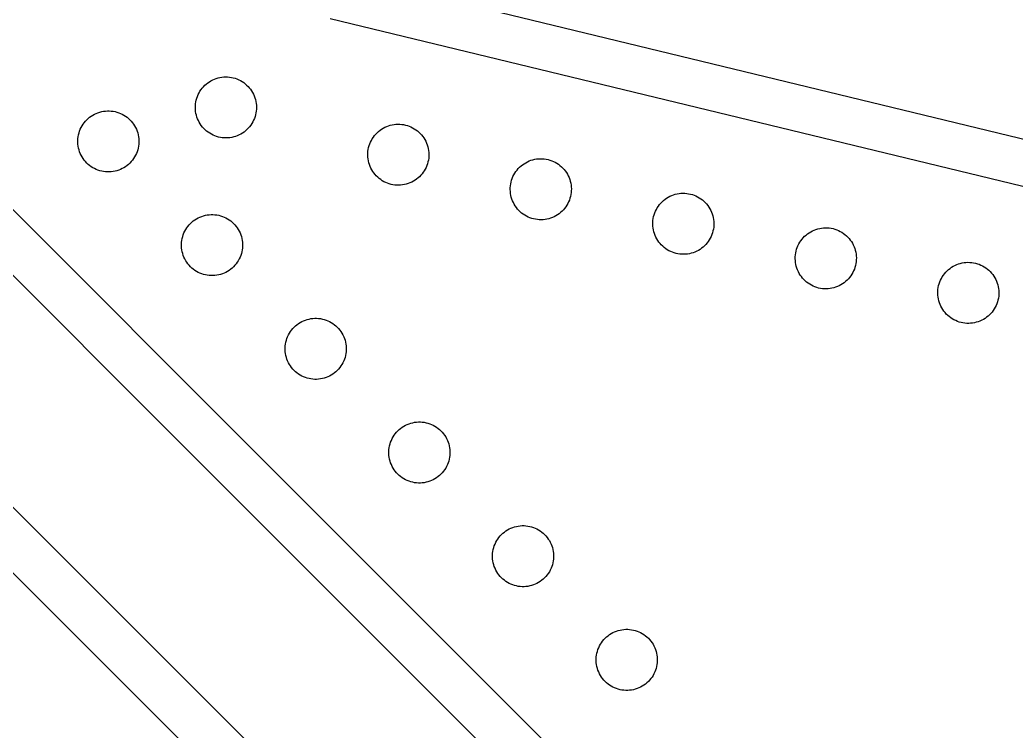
# Model space of a CAD drawing. Extents: x -16500 to 16500, y -16500 to 16500.
# Drawn here: x 3676 to 7753, y -5037 to -2127 of the extents above; entities that cross this region are included whole.
import ezdxf

# ---------------------------------------------------------------- set-up
doc = ezdxf.new("R2010")
doc.units = 0
doc.header["$MEASUREMENT"] = 0
doc.layers.add('Top', color=1, linetype='Continuous')
doc.layers.add('Via', color=100, linetype='Continuous')

msp = doc.modelspace()

# ---------------------------------------------------------------- linework, layer by layer
at = {"layer": 'Top'}
for points in [[(4991.213, -1937.447), (8591.319, -2809.935)], [(8546.568, -2994.589), (4946.462, -2122.102)]]:
    msp.add_lwpolyline(points, dxfattribs=at)
for points in [[(2181.424, -2923.887), (2923.887, -2181.424), (7761.531, -7019.069), (8626.703, -6660.703), (10016.875, -7236.531), (10592.703, -8626.703), (10016.875, -10016.875), (8626.703, -10592.703), (7236.531, -10016.875), (6660.703, -8626.703), (7019.069, -7761.531)], [(2450.125, -2923.887), (6488.412, -6962.174), (6488.412, -6962.174), (6999.65, -7473.412), (7473.412, -6999.65), (6962.174, -6488.412), (6962.174, -6488.412), (2923.887, -2450.125)]]:
    msp.add_lwpolyline(points, close=True, dxfattribs=at)
at = {"layer": 'Via'}
for points in [[(4520.173, -2609.858), (4512.322, -2609.666), (4504.499, -2608.982), (4496.735, -2607.808), (4489.06, -2606.148), (4481.504, -2604.01), (4474.097, -2601.401), (4466.869, -2598.333), (4459.847, -2594.817), (4453.06, -2590.866), (4446.535, -2586.498), (4440.297, -2581.728), (4434.37, -2576.576), (4428.779, -2571.062), (4423.545, -2565.208), (4418.689, -2559.037), (4414.23, -2552.573), (4410.186, -2545.842), (4406.572, -2538.87), (4403.403, -2531.685), (4400.692, -2524.316), (4398.449, -2516.79), (4396.682, -2509.139), (4395.4, -2501.391), (4394.606, -2493.579), (4394.305, -2485.732), (4394.497, -2477.882), (4395.182, -2470.059), (4396.356, -2462.294), (4398.016, -2454.619), (4400.154, -2447.063), (4402.762, -2439.656), (4405.831, -2432.428), (4409.347, -2425.407), (4413.297, -2418.62), (4417.666, -2412.094), (4422.435, -2405.856), (4427.587, -2399.93), (4433.101, -2394.339), (4438.955, -2389.105), (4445.127, -2384.248), (4451.59, -2379.789), (4458.322, -2375.745), (4465.293, -2372.131), (4472.478, -2368.963), (4479.848, -2366.251), (4487.374, -2364.008), (4495.025, -2362.242), (4502.772, -2360.959), (4510.585, -2360.166), (4518.432, -2359.865), (4526.282, -2360.057), (4534.105, -2360.741), (4541.869, -2361.915), (4549.545, -2363.575), (4557.1, -2365.713), (4564.507, -2368.322), (4571.736, -2371.39), (4578.757, -2374.906), (4585.544, -2378.857), (4592.069, -2383.225), (4598.308, -2387.995), (4604.234, -2393.147), (4609.825, -2398.661), (4615.059, -2404.515), (4619.915, -2410.686), (4624.374, -2417.15), (4628.418, -2423.881), (4632.032, -2430.853), (4635.201, -2438.038), (4637.912, -2445.407), (4640.156, -2452.933), (4641.922, -2460.584), (4643.204, -2468.332), (4643.998, -2476.144), (4644.299, -2483.991), (4644.107, -2491.841), (4643.423, -2499.664), (4642.248, -2507.429), (4640.589, -2515.104), (4638.45, -2522.66), (4635.842, -2530.067), (4632.773, -2537.295), (4629.257, -2544.316), (4625.307, -2551.103), (4620.938, -2557.629), (4616.169, -2563.867), (4611.017, -2569.793), (4605.503, -2575.384), (4599.649, -2580.618), (4593.478, -2585.475), (4587.014, -2589.933), (4580.283, -2593.978), (4573.311, -2597.591), (4566.126, -2600.76), (4558.756, -2603.472), (4551.231, -2605.715), (4543.579, -2607.481), (4535.832, -2608.764), (4528.02, -2609.557)], [(4034.36, -2749.012), (4026.523, -2748.518), (4018.732, -2747.534), (4011.019, -2746.063), (4003.413, -2744.11), (3995.945, -2741.683), (3988.643, -2738.793), (3981.538, -2735.449), (3974.657, -2731.666), (3968.026, -2727.458), (3961.673, -2722.843), (3955.623, -2717.837), (3949.898, -2712.462), (3944.523, -2706.737), (3939.517, -2700.687), (3934.902, -2694.334), (3930.694, -2687.703), (3926.911, -2680.822), (3923.567, -2673.717), (3920.677, -2666.415), (3918.25, -2658.947), (3916.297, -2651.341), (3914.826, -2643.628), (3913.842, -2635.837), (3913.348, -2628), (3913.348, -2620.147), (3913.842, -2612.31), (3914.826, -2604.519), (3916.297, -2596.805), (3918.25, -2589.199), (3920.677, -2581.731), (3923.567, -2574.43), (3926.911, -2567.324), (3930.694, -2560.443), (3934.902, -2553.813), (3939.517, -2547.46), (3944.523, -2541.409), (3949.898, -2535.685), (3955.623, -2530.309), (3961.673, -2525.304), (3968.026, -2520.688), (3974.657, -2516.48), (3981.538, -2512.697), (3988.643, -2509.354), (3995.945, -2506.463), (4003.413, -2504.037), (4011.019, -2502.084), (4018.732, -2500.612), (4026.523, -2499.628), (4034.36, -2499.135), (4042.213, -2499.135), (4050.05, -2499.628), (4057.841, -2500.612), (4065.555, -2502.084), (4073.161, -2504.037), (4080.629, -2506.463), (4087.93, -2509.354), (4095.036, -2512.697), (4101.917, -2516.48), (4108.547, -2520.688), (4114.9, -2525.304), (4120.951, -2530.309), (4126.675, -2535.685), (4132.051, -2541.409), (4137.056, -2547.46), (4141.672, -2553.813), (4145.88, -2560.443), (4149.663, -2567.324), (4153.006, -2574.43), (4155.897, -2581.731), (4158.323, -2589.199), (4160.276, -2596.805), (4161.748, -2604.519), (4162.732, -2612.31), (4163.225, -2620.147), (4163.225, -2628), (4162.732, -2635.837), (4161.748, -2643.628), (4160.276, -2651.341), (4158.323, -2658.947), (4155.897, -2666.415), (4153.006, -2673.717), (4149.663, -2680.822), (4145.88, -2687.703), (4141.672, -2694.334), (4137.056, -2700.687), (4132.051, -2706.737), (4126.675, -2712.462), (4120.951, -2717.837), (4114.9, -2722.843), (4108.547, -2727.458), (4101.917, -2731.666), (4095.036, -2735.449), (4087.93, -2738.793), (4080.629, -2741.683), (4073.161, -2744.11), (4065.555, -2746.063), (4057.841, -2747.534), (4050.05, -2748.518), (4042.213, -2749.012)], [(5226.578, -2803.316), (5218.726, -2803.176), (5210.899, -2802.543), (5203.127, -2801.42), (5195.441, -2799.811), (5187.871, -2797.722), (5180.447, -2795.163), (5173.199, -2792.142), (5166.154, -2788.672), (5159.342, -2784.767), (5152.788, -2780.442), (5146.518, -2775.713), (5140.558, -2770.601), (5134.93, -2765.124), (5129.658, -2759.304), (5124.761, -2753.165), (5120.26, -2746.731), (5116.171, -2740.027), (5112.511, -2733.079), (5109.295, -2725.915), (5106.535, -2718.563), (5104.243, -2711.053), (5102.426, -2703.413), (5101.092, -2695.674), (5100.247, -2687.867), (5099.894, -2680.023), (5100.034, -2672.171), (5100.667, -2664.344), (5101.79, -2656.572), (5103.399, -2648.886), (5105.488, -2641.316), (5108.047, -2633.892), (5111.068, -2626.644), (5114.538, -2619.599), (5118.443, -2612.787), (5122.769, -2606.232), (5127.497, -2599.963), (5132.61, -2594.003), (5138.087, -2588.375), (5143.906, -2583.103), (5150.045, -2578.206), (5156.479, -2573.705), (5163.184, -2569.616), (5170.131, -2565.956), (5177.295, -2562.74), (5184.647, -2559.98), (5192.158, -2557.687), (5199.797, -2555.871), (5207.536, -2554.537), (5215.343, -2553.692), (5223.188, -2553.339), (5231.039, -2553.479), (5238.866, -2554.112), (5246.638, -2555.235), (5254.324, -2556.844), (5261.894, -2558.933), (5269.318, -2561.492), (5276.566, -2564.513), (5283.611, -2567.983), (5290.424, -2571.888), (5296.978, -2576.213), (5303.247, -2580.942), (5309.208, -2586.054), (5314.835, -2591.531), (5320.108, -2597.351), (5325.004, -2603.49), (5329.506, -2609.924), (5333.594, -2616.628), (5337.254, -2623.576), (5340.47, -2630.74), (5343.23, -2638.092), (5345.523, -2645.602), (5347.34, -2653.242), (5348.673, -2660.981), (5349.518, -2668.788), (5349.871, -2676.632), (5349.731, -2684.484), (5349.098, -2692.311), (5347.975, -2700.083), (5346.366, -2707.769), (5344.278, -2715.339), (5341.718, -2722.763), (5338.697, -2730.011), (5335.228, -2737.056), (5331.322, -2743.869), (5326.997, -2750.423), (5322.269, -2756.692), (5317.156, -2762.652), (5311.679, -2768.28), (5305.86, -2773.552), (5299.721, -2778.449), (5293.286, -2782.951), (5286.582, -2787.039), (5279.634, -2790.699), (5272.47, -2793.915), (5265.118, -2796.675), (5257.608, -2798.968), (5249.968, -2800.785), (5242.23, -2802.118), (5234.423, -2802.963)], [(5809.698, -2944.636), (5801.846, -2944.496), (5794.019, -2943.863), (5786.247, -2942.74), (5778.561, -2941.131), (5770.991, -2939.042), (5763.567, -2936.483), (5756.319, -2933.462), (5749.274, -2929.992), (5742.462, -2926.087), (5735.908, -2921.762), (5729.638, -2917.033), (5723.678, -2911.921), (5718.05, -2906.444), (5712.778, -2900.624), (5707.881, -2894.485), (5703.38, -2888.051), (5699.291, -2881.347), (5695.631, -2874.399), (5692.415, -2867.235), (5689.655, -2859.883), (5687.363, -2852.373), (5685.546, -2844.733), (5684.212, -2836.994), (5683.367, -2829.187), (5683.014, -2821.343), (5683.154, -2813.491), (5683.787, -2805.664), (5684.91, -2797.892), (5686.519, -2790.206), (5688.608, -2782.636), (5691.167, -2775.212), (5694.188, -2767.964), (5697.658, -2760.919), (5701.563, -2754.107), (5705.889, -2747.552), (5710.617, -2741.283), (5715.73, -2735.323), (5721.207, -2729.695), (5727.026, -2724.423), (5733.165, -2719.526), (5739.599, -2715.025), (5746.304, -2710.936), (5753.251, -2707.276), (5760.415, -2704.06), (5767.767, -2701.3), (5775.278, -2699.007), (5782.917, -2697.191), (5790.656, -2695.857), (5798.463, -2695.012), (5806.308, -2694.659), (5814.159, -2694.799), (5821.986, -2695.432), (5829.758, -2696.555), (5837.444, -2698.164), (5845.014, -2700.253), (5852.438, -2702.812), (5859.686, -2705.833), (5866.731, -2709.303), (5873.544, -2713.208), (5880.098, -2717.533), (5886.367, -2722.262), (5892.328, -2727.374), (5897.955, -2732.851), (5903.228, -2738.671), (5908.124, -2744.81), (5912.626, -2751.244), (5916.714, -2757.948), (5920.374, -2764.896), (5923.59, -2772.06), (5926.35, -2779.412), (5928.643, -2786.922), (5930.46, -2794.562), (5931.793, -2802.301), (5932.638, -2810.108), (5932.991, -2817.952), (5932.851, -2825.804), (5932.218, -2833.631), (5931.095, -2841.403), (5929.486, -2849.089), (5927.398, -2856.659), (5924.838, -2864.083), (5921.817, -2871.331), (5918.348, -2878.376), (5914.442, -2885.189), (5910.117, -2891.743), (5905.389, -2898.012), (5900.276, -2903.972), (5894.799, -2909.6), (5888.98, -2914.872), (5882.841, -2919.769), (5876.406, -2924.271), (5869.702, -2928.359), (5862.754, -2932.019), (5855.59, -2935.235), (5848.238, -2937.995), (5840.728, -2940.288), (5833.088, -2942.105), (5825.35, -2943.438), (5817.543, -2944.283)], [(6392.818, -3085.955), (6384.966, -3085.815), (6377.139, -3085.182), (6369.367, -3084.059), (6361.681, -3082.45), (6354.111, -3080.361), (6346.687, -3077.802), (6339.439, -3074.781), (6332.394, -3071.311), (6325.582, -3067.406), (6319.028, -3063.081), (6312.758, -3058.352), (6306.798, -3053.24), (6301.17, -3047.763), (6295.898, -3041.943), (6291.001, -3035.804), (6286.5, -3029.37), (6282.411, -3022.666), (6278.751, -3015.718), (6275.535, -3008.554), (6272.775, -3001.202), (6270.483, -2993.692), (6268.666, -2986.052), (6267.332, -2978.313), (6266.487, -2970.506), (6266.134, -2962.662), (6266.274, -2954.81), (6266.907, -2946.983), (6268.03, -2939.211), (6269.639, -2931.525), (6271.728, -2923.955), (6274.287, -2916.531), (6277.308, -2909.283), (6280.778, -2902.238), (6284.683, -2895.426), (6289.009, -2888.871), (6293.737, -2882.602), (6298.85, -2876.642), (6304.327, -2871.014), (6310.146, -2865.742), (6316.285, -2860.845), (6322.719, -2856.344), (6329.424, -2852.255), (6336.371, -2848.595), (6343.535, -2845.379), (6350.887, -2842.619), (6358.398, -2840.326), (6366.037, -2838.51), (6373.776, -2837.176), (6381.583, -2836.331), (6389.428, -2835.978), (6397.279, -2836.118), (6405.106, -2836.751), (6412.878, -2837.874), (6420.564, -2839.483), (6428.134, -2841.572), (6435.558, -2844.131), (6442.806, -2847.152), (6449.851, -2850.622), (6456.664, -2854.527), (6463.218, -2858.852), (6469.487, -2863.581), (6475.448, -2868.693), (6481.075, -2874.17), (6486.348, -2879.99), (6491.244, -2886.129), (6495.746, -2892.563), (6499.834, -2899.267), (6503.494, -2906.215), (6506.71, -2913.379), (6509.47, -2920.731), (6511.763, -2928.241), (6513.58, -2935.881), (6514.913, -2943.62), (6515.758, -2951.427), (6516.111, -2959.271), (6515.971, -2967.123), (6515.338, -2974.95), (6514.215, -2982.722), (6512.606, -2990.408), (6510.518, -2997.978), (6507.958, -3005.402), (6504.937, -3012.65), (6501.468, -3019.695), (6497.562, -3026.508), (6493.237, -3033.062), (6488.509, -3039.331), (6483.396, -3045.291), (6477.919, -3050.919), (6472.1, -3056.191), (6465.961, -3061.088), (6459.526, -3065.59), (6452.822, -3069.678), (6445.874, -3073.338), (6438.71, -3076.554), (6431.358, -3079.314), (6423.848, -3081.607), (6416.208, -3083.424), (6408.47, -3084.757), (6400.663, -3085.602)], [(4458.625, -3173.277), (4450.788, -3172.783), (4442.997, -3171.799), (4435.284, -3170.328), (4427.678, -3168.375), (4420.21, -3165.948), (4412.908, -3163.058), (4405.803, -3159.714), (4398.922, -3155.931), (4392.291, -3151.723), (4385.938, -3147.108), (4379.888, -3142.102), (4374.163, -3136.727), (4368.788, -3131.002), (4363.782, -3124.952), (4359.167, -3118.599), (4354.959, -3111.968), (4351.176, -3105.087), (4347.832, -3097.982), (4344.942, -3090.68), (4342.515, -3083.212), (4340.562, -3075.606), (4339.091, -3067.893), (4338.107, -3060.102), (4337.613, -3052.265), (4337.613, -3044.412), (4338.107, -3036.575), (4339.091, -3028.784), (4340.562, -3021.07), (4342.515, -3013.464), (4344.942, -3005.996), (4347.832, -2998.695), (4351.176, -2991.589), (4354.959, -2984.708), (4359.167, -2978.078), (4363.782, -2971.725), (4368.788, -2965.674), (4374.163, -2959.95), (4379.888, -2954.574), (4385.938, -2949.569), (4392.291, -2944.953), (4398.922, -2940.745), (4405.803, -2936.962), (4412.908, -2933.619), (4420.21, -2930.728), (4427.678, -2928.302), (4435.284, -2926.349), (4442.997, -2924.877), (4450.788, -2923.893), (4458.625, -2923.4), (4466.478, -2923.4), (4474.315, -2923.893), (4482.106, -2924.877), (4489.82, -2926.349), (4497.426, -2928.302), (4504.894, -2930.728), (4512.195, -2933.619), (4519.301, -2936.962), (4526.182, -2940.745), (4532.812, -2944.953), (4539.165, -2949.569), (4545.216, -2954.574), (4550.94, -2959.95), (4556.316, -2965.674), (4561.321, -2971.725), (4565.937, -2978.078), (4570.145, -2984.708), (4573.928, -2991.589), (4577.271, -2998.695), (4580.162, -3005.996), (4582.588, -3013.464), (4584.541, -3021.07), (4586.013, -3028.784), (4586.997, -3036.575), (4587.49, -3044.412), (4587.49, -3052.265), (4586.997, -3060.102), (4586.013, -3067.893), (4584.541, -3075.606), (4582.588, -3083.212), (4580.162, -3090.68), (4577.271, -3097.982), (4573.928, -3105.087), (4570.145, -3111.968), (4565.937, -3118.599), (4561.321, -3124.952), (4556.316, -3131.002), (4550.94, -3136.727), (4545.216, -3142.102), (4539.165, -3147.108), (4532.812, -3151.723), (4526.182, -3155.931), (4519.301, -3159.714), (4512.195, -3163.058), (4504.894, -3165.948), (4497.426, -3168.375), (4489.82, -3170.328), (4482.106, -3171.799), (4474.315, -3172.783), (4466.478, -3173.277)], [(6975.938, -3227.274), (6968.086, -3227.134), (6960.259, -3226.501), (6952.487, -3225.378), (6944.801, -3223.769), (6937.231, -3221.68), (6929.807, -3219.121), (6922.559, -3216.1), (6915.514, -3212.63), (6908.702, -3208.725), (6902.148, -3204.4), (6895.878, -3199.671), (6889.918, -3194.559), (6884.29, -3189.082), (6879.018, -3183.262), (6874.121, -3177.123), (6869.62, -3170.689), (6865.531, -3163.985), (6861.871, -3157.037), (6858.655, -3149.873), (6855.895, -3142.521), (6853.603, -3135.011), (6851.786, -3127.371), (6850.452, -3119.632), (6849.607, -3111.825), (6849.254, -3103.981), (6849.394, -3096.129), (6850.027, -3088.302), (6851.15, -3080.53), (6852.759, -3072.844), (6854.848, -3065.274), (6857.407, -3057.85), (6860.428, -3050.602), (6863.898, -3043.557), (6867.803, -3036.745), (6872.129, -3030.19), (6876.857, -3023.921), (6881.97, -3017.961), (6887.447, -3012.333), (6893.266, -3007.061), (6899.405, -3002.164), (6905.839, -2997.663), (6912.544, -2993.574), (6919.491, -2989.914), (6926.655, -2986.698), (6934.007, -2983.938), (6941.518, -2981.645), (6949.157, -2979.829), (6956.896, -2978.495), (6964.703, -2977.65), (6972.548, -2977.297), (6980.399, -2977.437), (6988.226, -2978.07), (6995.998, -2979.193), (7003.684, -2980.802), (7011.254, -2982.891), (7018.678, -2985.45), (7025.926, -2988.471), (7032.971, -2991.941), (7039.784, -2995.846), (7046.338, -3000.171), (7052.607, -3004.9), (7058.568, -3010.012), (7064.195, -3015.489), (7069.468, -3021.309), (7074.364, -3027.448), (7078.866, -3033.882), (7082.954, -3040.586), (7086.614, -3047.534), (7089.83, -3054.698), (7092.59, -3062.05), (7094.883, -3069.56), (7096.7, -3077.2), (7098.033, -3084.939), (7098.878, -3092.746), (7099.231, -3100.59), (7099.091, -3108.442), (7098.458, -3116.269), (7097.335, -3124.041), (7095.726, -3131.727), (7093.638, -3139.297), (7091.078, -3146.721), (7088.057, -3153.969), (7084.588, -3161.014), (7080.682, -3167.827), (7076.357, -3174.381), (7071.629, -3180.65), (7066.516, -3186.61), (7061.039, -3192.238), (7055.22, -3197.51), (7049.081, -3202.407), (7042.646, -3206.909), (7035.942, -3210.997), (7028.994, -3214.657), (7021.83, -3217.873), (7014.478, -3220.633), (7006.968, -3222.926), (6999.328, -3224.743), (6991.59, -3226.076), (6983.783, -3226.921)], [(7559.058, -3368.594), (7551.206, -3368.454), (7543.379, -3367.821), (7535.607, -3366.698), (7527.921, -3365.089), (7520.351, -3363), (7512.927, -3360.441), (7505.679, -3357.42), (7498.634, -3353.95), (7491.822, -3350.045), (7485.268, -3345.72), (7478.998, -3340.991), (7473.038, -3335.879), (7467.41, -3330.402), (7462.138, -3324.582), (7457.241, -3318.443), (7452.74, -3312.009), (7448.651, -3305.305), (7444.991, -3298.357), (7441.775, -3291.193), (7439.015, -3283.841), (7436.723, -3276.331), (7434.906, -3268.691), (7433.572, -3260.952), (7432.727, -3253.145), (7432.374, -3245.301), (7432.514, -3237.449), (7433.147, -3229.622), (7434.27, -3221.85), (7435.879, -3214.164), (7437.968, -3206.594), (7440.527, -3199.17), (7443.548, -3191.922), (7447.018, -3184.877), (7450.923, -3178.065), (7455.249, -3171.51), (7459.977, -3165.241), (7465.09, -3159.281), (7470.567, -3153.653), (7476.386, -3148.381), (7482.525, -3143.484), (7488.959, -3138.983), (7495.664, -3134.894), (7502.611, -3131.234), (7509.775, -3128.018), (7517.127, -3125.258), (7524.638, -3122.965), (7532.277, -3121.149), (7540.016, -3119.815), (7547.823, -3118.97), (7555.668, -3118.617), (7563.519, -3118.757), (7571.346, -3119.39), (7579.118, -3120.513), (7586.804, -3122.122), (7594.374, -3124.211), (7601.798, -3126.77), (7609.046, -3129.791), (7616.091, -3133.261), (7622.904, -3137.166), (7629.458, -3141.491), (7635.727, -3146.22), (7641.688, -3151.332), (7647.315, -3156.809), (7652.588, -3162.629), (7657.484, -3168.768), (7661.986, -3175.202), (7666.074, -3181.906), (7669.734, -3188.854), (7672.95, -3196.018), (7675.71, -3203.37), (7678.003, -3210.88), (7679.82, -3218.52), (7681.153, -3226.259), (7681.998, -3234.066), (7682.351, -3241.91), (7682.211, -3249.762), (7681.578, -3257.589), (7680.455, -3265.361), (7678.846, -3273.047), (7676.758, -3280.617), (7674.198, -3288.041), (7671.177, -3295.289), (7667.708, -3302.334), (7663.802, -3309.147), (7659.477, -3315.701), (7654.749, -3321.97), (7649.636, -3327.93), (7644.159, -3333.558), (7638.34, -3338.83), (7632.201, -3343.727), (7625.766, -3348.229), (7619.062, -3352.317), (7612.114, -3355.977), (7604.95, -3359.193), (7597.598, -3361.953), (7590.088, -3364.246), (7582.448, -3366.063), (7574.71, -3367.396), (7566.903, -3368.241)], [(4882.889, -3597.541), (4875.052, -3597.047), (4867.261, -3596.063), (4859.548, -3594.592), (4851.942, -3592.639), (4844.474, -3590.212), (4837.172, -3587.322), (4830.067, -3583.978), (4823.186, -3580.195), (4816.555, -3575.987), (4810.202, -3571.372), (4804.152, -3566.366), (4798.427, -3560.991), (4793.052, -3555.266), (4788.046, -3549.216), (4783.431, -3542.863), (4779.223, -3536.232), (4775.44, -3529.351), (4772.096, -3522.246), (4769.206, -3514.944), (4766.779, -3507.476), (4764.826, -3499.87), (4763.355, -3492.157), (4762.371, -3484.366), (4761.877, -3476.529), (4761.877, -3468.676), (4762.371, -3460.839), (4763.355, -3453.048), (4764.826, -3445.334), (4766.779, -3437.728), (4769.206, -3430.26), (4772.096, -3422.959), (4775.44, -3415.853), (4779.223, -3408.972), (4783.431, -3402.342), (4788.046, -3395.989), (4793.052, -3389.938), (4798.427, -3384.214), (4804.152, -3378.838), (4810.202, -3373.833), (4816.555, -3369.217), (4823.186, -3365.009), (4830.067, -3361.226), (4837.172, -3357.883), (4844.474, -3354.992), (4851.942, -3352.566), (4859.548, -3350.613), (4867.261, -3349.141), (4875.052, -3348.157), (4882.889, -3347.664), (4890.742, -3347.664), (4898.579, -3348.157), (4906.37, -3349.141), (4914.084, -3350.613), (4921.69, -3352.566), (4929.158, -3354.992), (4936.459, -3357.883), (4943.565, -3361.226), (4950.446, -3365.009), (4957.076, -3369.217), (4963.429, -3373.833), (4969.48, -3378.838), (4975.204, -3384.214), (4980.58, -3389.938), (4985.585, -3395.989), (4990.201, -3402.342), (4994.409, -3408.972), (4998.192, -3415.853), (5001.535, -3422.959), (5004.426, -3430.26), (5006.852, -3437.728), (5008.805, -3445.334), (5010.277, -3453.048), (5011.261, -3460.839), (5011.754, -3468.676), (5011.754, -3476.529), (5011.261, -3484.366), (5010.277, -3492.157), (5008.805, -3499.87), (5006.852, -3507.476), (5004.426, -3514.944), (5001.535, -3522.246), (4998.192, -3529.351), (4994.409, -3536.232), (4990.201, -3542.863), (4985.585, -3549.216), (4980.58, -3555.266), (4975.204, -3560.991), (4969.48, -3566.366), (4963.429, -3571.372), (4957.076, -3575.987), (4950.446, -3580.195), (4943.565, -3583.978), (4936.459, -3587.322), (4929.158, -3590.212), (4921.69, -3592.639), (4914.084, -3594.592), (4906.37, -3596.063), (4898.579, -3597.047), (4890.742, -3597.541)], [(5307.153, -4021.805), (5299.316, -4021.311), (5291.525, -4020.327), (5283.812, -4018.856), (5276.206, -4016.903), (5268.738, -4014.476), (5261.436, -4011.586), (5254.331, -4008.242), (5247.45, -4004.459), (5240.819, -4000.251), (5234.466, -3995.636), (5228.416, -3990.63), (5222.691, -3985.255), (5217.316, -3979.53), (5212.31, -3973.48), (5207.695, -3967.127), (5203.487, -3960.496), (5199.704, -3953.615), (5196.36, -3946.51), (5193.47, -3939.208), (5191.043, -3931.74), (5189.09, -3924.134), (5187.619, -3916.421), (5186.635, -3908.63), (5186.141, -3900.793), (5186.141, -3892.94), (5186.635, -3885.103), (5187.619, -3877.312), (5189.09, -3869.598), (5191.043, -3861.992), (5193.47, -3854.524), (5196.36, -3847.223), (5199.704, -3840.117), (5203.487, -3833.236), (5207.695, -3826.606), (5212.31, -3820.253), (5217.316, -3814.202), (5222.691, -3808.478), (5228.416, -3803.102), (5234.466, -3798.097), (5240.819, -3793.481), (5247.45, -3789.273), (5254.331, -3785.49), (5261.436, -3782.147), (5268.738, -3779.256), (5276.206, -3776.83), (5283.812, -3774.877), (5291.525, -3773.405), (5299.316, -3772.421), (5307.153, -3771.928), (5315.006, -3771.928), (5322.843, -3772.421), (5330.634, -3773.405), (5338.348, -3774.877), (5345.954, -3776.83), (5353.422, -3779.256), (5360.723, -3782.147), (5367.829, -3785.49), (5374.71, -3789.273), (5381.34, -3793.481), (5387.693, -3798.097), (5393.744, -3803.102), (5399.468, -3808.478), (5404.844, -3814.202), (5409.849, -3820.253), (5414.465, -3826.606), (5418.673, -3833.236), (5422.456, -3840.117), (5425.799, -3847.223), (5428.69, -3854.524), (5431.116, -3861.992), (5433.069, -3869.598), (5434.541, -3877.312), (5435.525, -3885.103), (5436.018, -3892.94), (5436.018, -3900.793), (5435.525, -3908.63), (5434.541, -3916.421), (5433.069, -3924.134), (5431.116, -3931.74), (5428.69, -3939.208), (5425.799, -3946.51), (5422.456, -3953.615), (5418.673, -3960.496), (5414.465, -3967.127), (5409.849, -3973.48), (5404.844, -3979.53), (5399.468, -3985.255), (5393.744, -3990.63), (5387.693, -3995.636), (5381.34, -4000.251), (5374.71, -4004.459), (5367.829, -4008.242), (5360.723, -4011.586), (5353.422, -4014.476), (5345.954, -4016.903), (5338.348, -4018.856), (5330.634, -4020.327), (5322.843, -4021.311), (5315.006, -4021.805)], [(5731.417, -4446.069), (5723.58, -4445.575), (5715.789, -4444.591), (5708.076, -4443.12), (5700.47, -4441.167), (5693.002, -4438.74), (5685.7, -4435.85), (5678.595, -4432.506), (5671.714, -4428.723), (5665.083, -4424.515), (5658.73, -4419.9), (5652.68, -4414.894), (5646.955, -4409.519), (5641.58, -4403.794), (5636.574, -4397.744), (5631.959, -4391.391), (5627.751, -4384.76), (5623.968, -4377.879), (5620.624, -4370.774), (5617.734, -4363.472), (5615.307, -4356.004), (5613.354, -4348.398), (5611.883, -4340.685), (5610.899, -4332.894), (5610.405, -4325.057), (5610.405, -4317.204), (5610.899, -4309.367), (5611.883, -4301.576), (5613.354, -4293.862), (5615.307, -4286.256), (5617.734, -4278.788), (5620.624, -4271.487), (5623.968, -4264.381), (5627.751, -4257.5), (5631.959, -4250.87), (5636.574, -4244.517), (5641.58, -4238.466), (5646.955, -4232.742), (5652.68, -4227.366), (5658.73, -4222.361), (5665.083, -4217.745), (5671.714, -4213.537), (5678.595, -4209.754), (5685.7, -4206.411), (5693.002, -4203.52), (5700.47, -4201.094), (5708.076, -4199.141), (5715.789, -4197.669), (5723.58, -4196.685), (5731.417, -4196.192), (5739.27, -4196.192), (5747.107, -4196.685), (5754.898, -4197.669), (5762.612, -4199.141), (5770.218, -4201.094), (5777.686, -4203.52), (5784.987, -4206.411), (5792.093, -4209.754), (5798.974, -4213.537), (5805.604, -4217.745), (5811.957, -4222.361), (5818.008, -4227.366), (5823.732, -4232.742), (5829.108, -4238.466), (5834.113, -4244.517), (5838.729, -4250.87), (5842.937, -4257.5), (5846.72, -4264.381), (5850.063, -4271.487), (5852.954, -4278.788), (5855.38, -4286.256), (5857.333, -4293.862), (5858.805, -4301.576), (5859.789, -4309.367), (5860.282, -4317.204), (5860.282, -4325.057), (5859.789, -4332.894), (5858.805, -4340.685), (5857.333, -4348.398), (5855.38, -4356.004), (5852.954, -4363.472), (5850.063, -4370.774), (5846.72, -4377.879), (5842.937, -4384.76), (5838.729, -4391.391), (5834.113, -4397.744), (5829.108, -4403.794), (5823.732, -4409.519), (5818.008, -4414.894), (5811.957, -4419.9), (5805.604, -4424.515), (5798.974, -4428.723), (5792.093, -4432.506), (5784.987, -4435.85), (5777.686, -4438.74), (5770.218, -4441.167), (5762.612, -4443.12), (5754.898, -4444.591), (5747.107, -4445.575), (5739.27, -4446.069)], [(6155.681, -4870.333), (6147.844, -4869.839), (6140.053, -4868.855), (6132.34, -4867.384), (6124.734, -4865.431), (6117.266, -4863.004), (6109.964, -4860.114), (6102.859, -4856.77), (6095.978, -4852.987), (6089.347, -4848.779), (6082.994, -4844.164), (6076.944, -4839.158), (6071.219, -4833.783), (6065.844, -4828.058), (6060.838, -4822.008), (6056.223, -4815.655), (6052.015, -4809.024), (6048.232, -4802.143), (6044.888, -4795.038), (6041.998, -4787.736), (6039.571, -4780.268), (6037.618, -4772.662), (6036.147, -4764.949), (6035.163, -4757.158), (6034.669, -4749.321), (6034.669, -4741.468), (6035.163, -4733.631), (6036.147, -4725.84), (6037.618, -4718.126), (6039.571, -4710.52), (6041.998, -4703.052), (6044.888, -4695.751), (6048.232, -4688.645), (6052.015, -4681.764), (6056.223, -4675.134), (6060.838, -4668.781), (6065.844, -4662.73), (6071.219, -4657.006), (6076.944, -4651.63), (6082.994, -4646.625), (6089.347, -4642.009), (6095.978, -4637.801), (6102.859, -4634.018), (6109.964, -4630.675), (6117.266, -4627.784), (6124.734, -4625.358), (6132.34, -4623.405), (6140.053, -4621.933), (6147.844, -4620.949), (6155.681, -4620.456), (6163.534, -4620.456), (6171.371, -4620.949), (6179.162, -4621.933), (6186.876, -4623.405), (6194.482, -4625.358), (6201.95, -4627.784), (6209.251, -4630.675), (6216.357, -4634.018), (6223.238, -4637.801), (6229.868, -4642.009), (6236.221, -4646.625), (6242.272, -4651.63), (6247.996, -4657.006), (6253.372, -4662.73), (6258.377, -4668.781), (6262.993, -4675.134), (6267.201, -4681.764), (6270.984, -4688.645), (6274.327, -4695.751), (6277.218, -4703.052), (6279.644, -4710.52), (6281.597, -4718.126), (6283.069, -4725.84), (6284.053, -4733.631), (6284.546, -4741.468), (6284.546, -4749.321), (6284.053, -4757.158), (6283.069, -4764.949), (6281.597, -4772.662), (6279.644, -4780.268), (6277.218, -4787.736), (6274.327, -4795.038), (6270.984, -4802.143), (6267.201, -4809.024), (6262.993, -4815.655), (6258.377, -4822.008), (6253.372, -4828.058), (6247.996, -4833.783), (6242.272, -4839.158), (6236.221, -4844.164), (6229.868, -4848.779), (6223.238, -4852.987), (6216.357, -4856.77), (6209.251, -4860.114), (6201.95, -4863.004), (6194.482, -4865.431), (6186.876, -4867.384), (6179.162, -4868.855), (6171.371, -4869.839), (6163.534, -4870.333)]]:
    msp.add_lwpolyline(points, close=True, dxfattribs=at)

doc.saveas('drawing.dxf')
